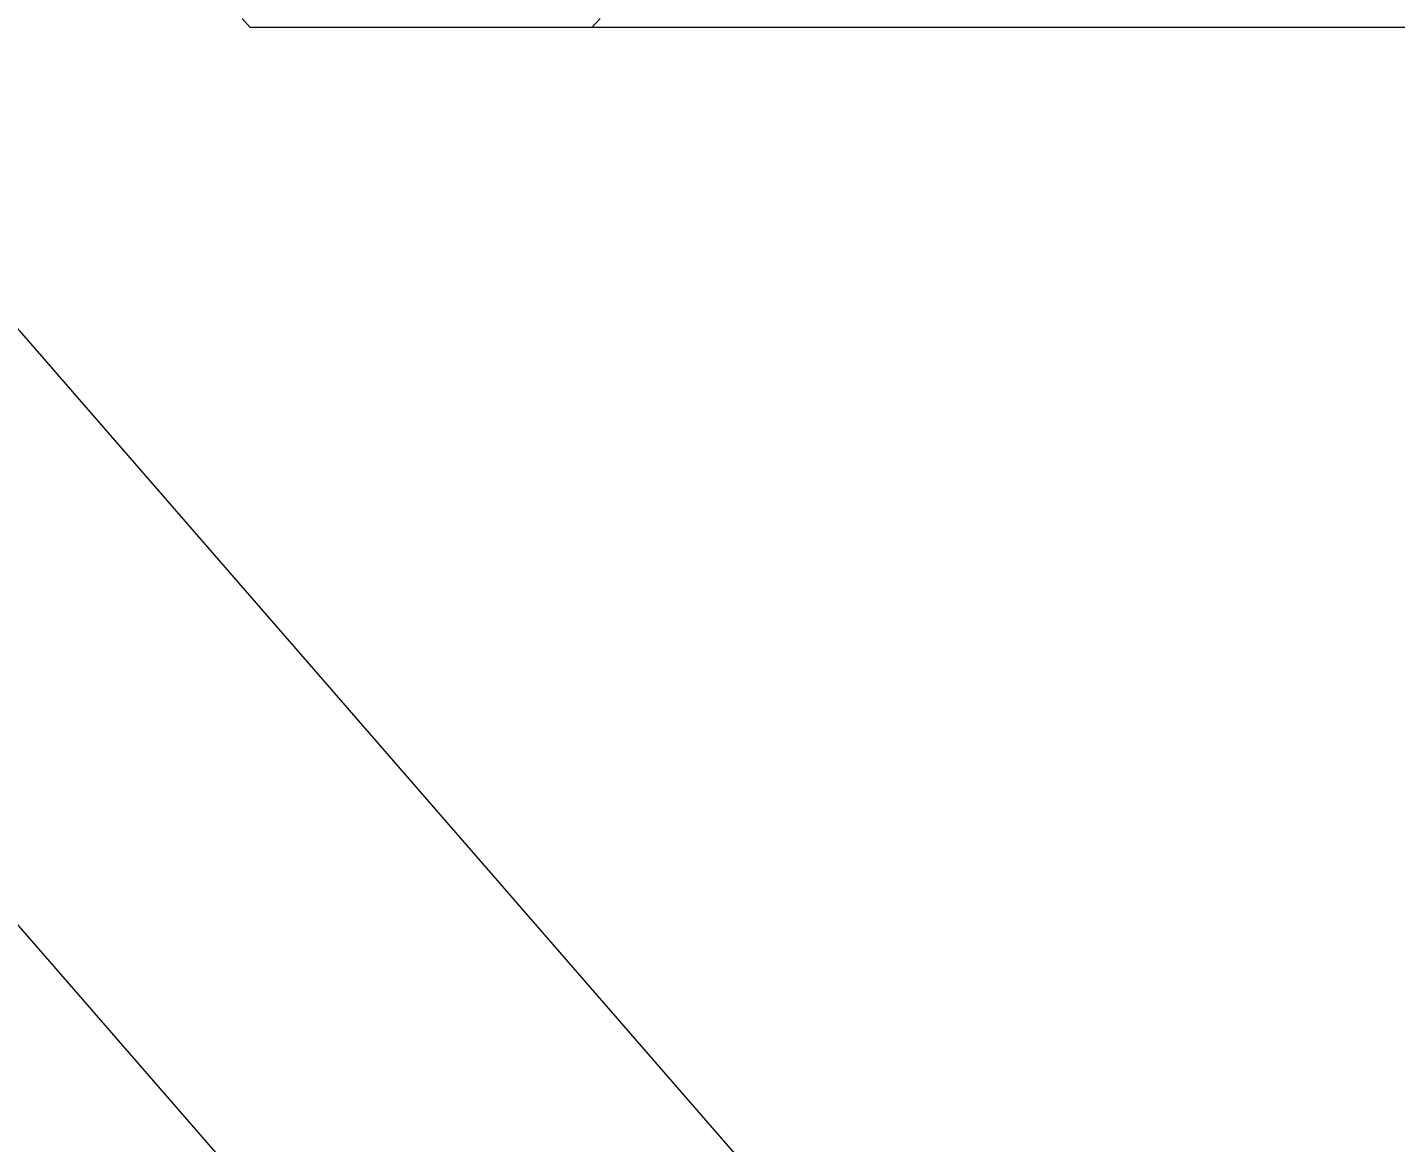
# Model space of a CAD drawing. Header units: millimetres. Extents: x 0 to 168960, y -92093 to 443706.
# Drawn here: x 41469.9 to 41714.5, y 99608 to 99807.3 of the extents above; entities that cross this region are included whole.
import ezdxf
from ezdxf.enums import TextEntityAlignment as Align

# ---------------------------------------------------------------- set-up
doc = ezdxf.new("R2018")
doc.units = ezdxf.units.MM
doc.linetypes.add('ACAD_ISO03W100', pattern=[30, 12, -18])
for name, color, linetype, lineweight in [('_0', 7, 'Continuous', 15), ('АР_Названия помещений', 124, 'Continuous', 5), ('АР_Номер помещения', 1, 'Continuous', 25), ('АР_Помещения_площадь', 19, 'Continuous', 9)]:
    doc.layers.add(name, color=color, linetype=linetype, lineweight=lineweight)
doc.styles.add('ISOCPEUR', font='isocpeur.ttf', dxfattribs={"height": 174.9999999999999})
doc.styles.get("Standard").update_dxf_attribs({"font": 'arial.ttf'})

# ---------------------------------------------------------------- blocks, each defined once
blk = doc.blocks.new('*U385')
at = {"color": 8}
blk.add_line((62.52506595494924, -169.8402832156444), (576.8850405483968, -169.8404350248177), dxfattribs=at)
at = {"color": 8, "lineweight": 0, "ltscale": 100, "transparency": 33554687}
blk.add_lwpolyline([(575.4220311950189, -168.2554462122928), (576.8850405483968, -169.8404350247286), (637.9470971499682, -169.8404350247286), (639.4101685162746, -168.2554462122928)], dxfattribs=at)
blk = doc.blocks.new('1700-2')
at = {"color": 8}
blk.add_lwpolyline([(-1.85526261020641e-10, -62.99999999993643), (-833.7386500016436, -787.7579512480553), (-879.5691441386625, -735.0359987055009), (-45.83049413704544, -10.27804745732099)], close=True, dxfattribs=at)
at = {"color": 8, "linetype": 'ACAD_ISO03W100', "ltscale": 3}
blk.add_arc((5.5153506130623, -65.5134900829061), 1107.2417709026, 90.28540073882391, 220.7145992610532, dxfattribs=at)
blk = doc.blocks.new('*U291')
at = {"color": 8, "style": 'ISOCPEUR', "width": 0.7, "flags": 1}
blk.add_attdef('КАТЕГОРИЯ', (-499.1655280450395, -2092.186355050572), '', height=250, dxfattribs=at)
at = {"layer": 'АР_Номер помещения', "color": 8, "style": 'ISOCPEUR', "width": 0.7}
blk.add_attdef('НОМЕР_ПОМЕЩЕНИЯ', text='', height=300, dxfattribs=at).set_placement((-12939.95741051767, 2669.743314099231), align=Align.MIDDLE_CENTER)
at = {"layer": 'АР_Помещения_площадь', "color": 8, "style": 'ISOCPEUR', "width": 0.7}
blk.add_attdef('ПЛОЩАДЬ_ПОМЕЩЕНИЯ', text='', height=200, dxfattribs=at).set_placement((-4655.071252544483, 1558.158826242214), align=Align.MIDDLE_RIGHT)
at = {"layer": 'АР_Помещения_площадь', "color": 8, "lineweight": 30, "width": 0.7, "flags": 104}
blk.add_attdef('ИМЯ_ПОМЕЩЕНИЯ', text='', height=100, dxfattribs=at).set_placement((157.6277002443094, 1217.141369806137), align=Align.MIDDLE_CENTER)
blk = doc.blocks.new('*U289')
at = {"color": 8, "style": 'ISOCPEUR', "width": 0.7, "flags": 1}
blk.add_attdef('КАТЕГОРИЯ', (-499.1655280450395, -2092.186355050572), '', height=250, dxfattribs=at)
at = {"layer": 'АР_Номер помещения', "color": 8, "style": 'ISOCPEUR', "width": 0.7}
blk.add_attdef('НОМЕР_ПОМЕЩЕНИЯ', text='', height=300, dxfattribs=at).set_placement((-19098.69193011436, 1732.73114889554), align=Align.MIDDLE_CENTER)
at = {"layer": 'АР_Помещения_площадь', "color": 8, "lineweight": 30, "width": 0.7, "flags": 104}
blk.add_attdef('ИМЯ_ПОМЕЩЕНИЯ', text='', height=100, dxfattribs=at).set_placement((157.6277002443094, 1217.141369806137), align=Align.MIDDLE_CENTER)
at = {"layer": 'АР_Помещения_площадь', "color": 8, "style": 'ISOCPEUR', "width": 0.7}
blk.add_attdef('ПЛОЩАДЬ_ПОМЕЩЕНИЯ', text='', height=200, dxfattribs=at).set_placement((-16823.80577213826, 938.1588262422138), align=Align.MIDDLE_RIGHT)
blk = doc.blocks.new('*U266')
at = {"color": 8, "style": 'ISOCPEUR', "width": 0.7, "flags": 1}
blk.add_attdef('КАТЕГОРИЯ', (-499.1655280450395, -2092.186355050572), '', height=250, dxfattribs=at)
at = {"layer": 'АР_Номер помещения', "color": 8, "style": 'ISOCPEUR', "width": 0.7}
blk.add_attdef('НОМЕР_ПОМЕЩЕНИЯ', text='', height=300, dxfattribs=at).set_placement((-20638.74293037486, 1708.778495945087), align=Align.MIDDLE_CENTER)
at = {"layer": 'АР_Помещения_площадь', "color": 8, "lineweight": 30, "width": 0.7, "flags": 104}
blk.add_attdef('ИМЯ_ПОМЕЩЕНИЯ', text='', height=100, dxfattribs=at).set_placement((157.6277002443094, 1217.141369806137), align=Align.MIDDLE_CENTER)
at = {"layer": 'АР_Помещения_площадь', "color": 8, "style": 'ISOCPEUR', "width": 0.7}
blk.add_attdef('ПЛОЩАДЬ_ПОМЕЩЕНИЯ', text='', height=200, dxfattribs=at).set_placement((-11185.60745293347, -2360.518803188244), align=Align.MIDDLE_RIGHT)
blk = doc.blocks.new('*U246')
at = {"color": 8, "style": 'ISOCPEUR', "width": 0.7, "flags": 1}
blk.add_attdef('КАТЕГОРИЯ', (-499.1655280450395, -2092.186355050572), '', height=250, dxfattribs=at)
at = {"layer": 'АР_Номер помещения', "color": 8, "style": 'ISOCPEUR', "width": 0.7}
blk.add_attdef('НОМЕР_ПОМЕЩЕНИЯ', text='', height=300, dxfattribs=at).set_placement((-17859.96953529992, -745.6428391095305), align=Align.MIDDLE_CENTER)
at = {"layer": 'АР_Помещения_площадь', "color": 8, "lineweight": 30, "width": 0.7, "flags": 104}
blk.add_attdef('ИМЯ_ПОМЕЩЕНИЯ', text='', height=100, dxfattribs=at).set_placement((157.6277002443094, 1217.141369806137), align=Align.MIDDLE_CENTER)
at = {"layer": 'АР_Помещения_площадь', "color": 8, "style": 'ISOCPEUR', "width": 0.7}
blk.add_attdef('ПЛОЩАДЬ_ПОМЕЩЕНИЯ', text='', height=200, dxfattribs=at).set_placement((-14197.41285212931, -1262.346361539998), align=Align.MIDDLE_RIGHT)
blk = doc.blocks.new('*U251')
at = {"color": 8, "style": 'ISOCPEUR', "width": 0.7, "flags": 1}
blk.add_attdef('КАТЕГОРИЯ', (-499.1655280450395, -2092.186355050572), '', height=250, dxfattribs=at)
at = {"layer": 'АР_Номер помещения', "color": 8, "style": 'ISOCPEUR', "width": 0.7}
blk.add_attdef('НОМЕР_ПОМЕЩЕНИЯ', text='', height=300, dxfattribs=at).set_placement((-23270.56653939612, 7877.309132904622), align=Align.MIDDLE_CENTER)
at = {"layer": 'АР_Помещения_площадь', "color": 8, "style": 'ISOCPEUR', "width": 0.7}
blk.add_attdef('ПЛОЩАДЬ_ПОМЕЩЕНИЯ', text='', height=200, dxfattribs=at).set_placement((-14897.88098872338, 3347.539221571567), align=Align.MIDDLE_RIGHT)
at = {"layer": 'АР_Помещения_площадь', "color": 8, "lineweight": 30, "width": 0.7, "flags": 104}
blk.add_attdef('ИМЯ_ПОМЕЩЕНИЯ', text='', height=100, dxfattribs=at).set_placement((157.6277002443094, 1217.141369806137), align=Align.MIDDLE_CENTER)
blk = doc.blocks.new('*U264')
at = {"color": 8, "style": 'ISOCPEUR', "width": 0.7, "flags": 1}
blk.add_attdef('КАТЕГОРИЯ', (-499.1655280450395, -2092.186355050572), '', height=250, dxfattribs=at)
at = {"layer": 'АР_Номер помещения', "color": 8, "style": 'ISOCPEUR', "width": 0.7}
blk.add_attdef('НОМЕР_ПОМЕЩЕНИЯ', text='', height=300, dxfattribs=at).set_placement((-20263.54419751262, 6743.407527635245), align=Align.MIDDLE_CENTER)
at = {"layer": 'АР_Помещения_площадь', "color": 8, "style": 'ISOCPEUR', "width": 0.7}
blk.add_attdef('ПЛОЩАДЬ_ПОМЕЩЕНИЯ', text='', height=200, dxfattribs=at).set_placement((-14897.88098872338, 3347.539221571567), align=Align.MIDDLE_RIGHT)
at = {"layer": 'АР_Помещения_площадь', "color": 8, "lineweight": 30, "width": 0.7, "flags": 104}
blk.add_attdef('ИМЯ_ПОМЕЩЕНИЯ', text='', height=100, dxfattribs=at).set_placement((157.6277002443094, 1217.141369806137), align=Align.MIDDLE_CENTER)
blk = doc.blocks.new('*U265')
at = {"color": 8, "style": 'ISOCPEUR', "width": 0.7, "flags": 1}
blk.add_attdef('КАТЕГОРИЯ', (-499.1655280450395, -2092.186355050572), '', height=250, dxfattribs=at)
at = {"layer": 'АР_Номер помещения', "color": 8, "style": 'ISOCPEUR', "width": 0.7}
blk.add_attdef('НОМЕР_ПОМЕЩЕНИЯ', text='', height=300, dxfattribs=at).set_placement((-18940.79179535186, 2435.313820806152), align=Align.MIDDLE_CENTER)
at = {"layer": 'АР_Помещения_площадь', "color": 8, "style": 'ISOCPEUR', "width": 0.7}
blk.add_attdef('ПЛОЩАДЬ_ПОМЕЩЕНИЯ', text='', height=200, dxfattribs=at).set_placement((-17376.42316707071, 1521.819350773496), align=Align.MIDDLE_RIGHT)
at = {"layer": 'АР_Помещения_площадь', "color": 8, "lineweight": 30, "width": 0.7, "flags": 104}
blk.add_attdef('ИМЯ_ПОМЕЩЕНИЯ', text='', height=100, dxfattribs=at).set_placement((157.6277002443094, 1217.141369806137), align=Align.MIDDLE_CENTER)
blk = doc.blocks.new('*U262')
at = {"color": 8, "style": 'ISOCPEUR', "width": 0.7, "flags": 1}
blk.add_attdef('КАТЕГОРИЯ', (-499.1655280450395, -2092.186355050572), '', height=250, dxfattribs=at)
at = {"layer": 'АР_Номер помещения', "color": 8, "style": 'ISOCPEUR', "width": 0.7}
blk.add_attdef('НОМЕР_ПОМЕЩЕНИЯ', text='', height=300, dxfattribs=at).set_placement((-14678.95316093362, 2591.857613116672), align=Align.MIDDLE_CENTER)
at = {"layer": 'АР_Помещения_площадь', "color": 8, "style": 'ISOCPEUR', "width": 0.7}
blk.add_attdef('ПЛОЩАДЬ_ПОМЕЩЕНИЯ', text='', height=200, dxfattribs=at).set_placement((-11694.06700296044, 1838.363143084016), align=Align.MIDDLE_RIGHT)
at = {"layer": 'АР_Помещения_площадь', "color": 8, "lineweight": 30, "width": 0.7, "flags": 104}
blk.add_attdef('ИМЯ_ПОМЕЩЕНИЯ', text='', height=100, dxfattribs=at).set_placement((157.6277002443094, 1217.141369806137), align=Align.MIDDLE_CENTER)
blk = doc.blocks.new('*U376')
at = {"color": 8, "style": 'ISOCPEUR', "width": 0.7, "flags": 1}
blk.add_attdef('КАТЕГОРИЯ', (-499.1655280450395, -2092.186355050572), '', height=250, dxfattribs=at)
at = {"layer": 'АР_Номер помещения', "color": 8, "style": 'ISOCPEUR', "width": 0.7}
blk.add_attdef('НОМЕР_ПОМЕЩЕНИЯ', text='', height=300, dxfattribs=at).set_placement((-26406.12455181633, 7422.624022605474), align=Align.MIDDLE_CENTER)
at = {"layer": 'АР_Помещения_площадь', "color": 8, "style": 'ISOCPEUR', "width": 0.7}
blk.add_attdef('ПЛОЩАДЬ_ПОМЕЩЕНИЯ', text='', height=200, dxfattribs=at).set_placement((-26002.62803419863, 8281.832352859767), align=Align.MIDDLE_RIGHT)
at = {"layer": 'АР_Помещения_площадь', "color": 8, "lineweight": 30, "width": 0.7, "flags": 104}
blk.add_attdef('ИМЯ_ПОМЕЩЕНИЯ', text='', height=100, dxfattribs=at).set_placement((157.6277002443094, 1217.141369806137), align=Align.MIDDLE_CENTER)

msp = doc.modelspace()

# ---------------------------------------------------------------- block references
at = {"layer": '_0'}
ref = msp.add_blockref('*U376', (50201.22376377178, 200400.5199527428), dxfattribs=at)
lines = msp.add_mtext('\\W0.8000;Кабинет иностранного языка с возможностью\\P деления трансформируемой перегородкой на два\\P помещения (начальная школа)', dxfattribs={"layer": 'АР_Названия помещений', "color": 8, "insert": (27156.09383317549, 205742.2863080227), "char_height": 12899.00702618014, "width": 1974.984250996051, "attachment_point": 1})
ref.add_attrib('ИМЯ_ПОМЕЩЕНИЯ', '', (27156.09383317549, 205742.2863080227), dxfattribs={"flags": 104}).embed_mtext(lines)
ref = msp.add_blockref('*U291', (40137.89236355585, 140089.4304494441), dxfattribs=at)
lines = msp.add_mtext('\\W0.8000;Информационный\\Pбиблиотечный центр с зонами для индивидуальных и\\Pгрупповых занятий, медиатеки, центра детских\\Pинициатив', dxfattribs={"layer": 'АР_Названия помещений', "color": 8, "insert": (27266.33900274482, 142924.7961707361), "char_height": 10235.71028018919, "width": 1779.628549205147, "attachment_point": 1})
ref.add_attrib('ИМЯ_ПОМЕЩЕНИЯ', '', (27266.33900274482, 142924.7961707361), dxfattribs={"flags": 104}).embed_mtext(lines)
ref = msp.add_blockref('*U289', (34536.62688314961, 140089.4304494441), dxfattribs=at)
lines = msp.add_mtext('\\W0.8000;Информационный\\Pбиблиотечный центр (хранение (закрытый фонд) и выдачи книг)', dxfattribs={"layer": 'АР_Названия помещений', "color": 8, "insert": (15339.17925367202, 142409.8328182567), "char_height": 5167.036370178117, "width": 1779.628549205147, "attachment_point": 1})
ref.add_attrib('ИМЯ_ПОМЕЩЕНИЯ', '', (15339.17925367202, 142409.8328182567), dxfattribs={"flags": 104}).embed_mtext(lines)
ref = msp.add_blockref('*U246', (51560.23396314064, 115679.9356372263), dxfattribs=at)
lines = msp.add_mtext('\\W0.8000;Гардероб для обучающихся (начальная школа)', dxfattribs={"layer": 'АР_Названия помещений', "color": 8, "insert": (35027.93495303817, 116101.083745719), "char_height": 5099.803774949789, "width": 1878.00769350367, "attachment_point": 1})
ref.add_attrib('ИМЯ_ПОМЕЩЕНИЯ', '', (35027.93495303817, 116101.083745719), dxfattribs={"flags": 104}).embed_mtext(lines)
ref = msp.add_blockref('*U266', (34528.42856394482, 113748.1080788746), dxfattribs=at)
lines = msp.add_mtext('\\W0.8000;Коридор с рекреацией (начальная школа)', dxfattribs={"layer": 'АР_Названия помещений', "color": 8, "insert": (19407.93495303817, 111461.083745719), "char_height": 5167.036370178117, "width": 1779.628549205147, "attachment_point": 1})
ref.add_attrib('ИМЯ_ПОМЕЩЕНИЯ', '', (19407.93495303817, 111461.083745719), dxfattribs={"flags": 104}).embed_mtext(lines)
ref = msp.add_blockref('*U262', (53456.8881139718, 109289.2261326023), dxfattribs=at)
lines = msp.add_mtext('\\W0.8000;Вестибюль с зоной ожидания посетителей', dxfattribs={"layer": 'АР_Названия помещений', "color": 8, "insert": (40177.93495303817, 112541.083745719), "char_height": 8321.518148526302, "width": 1779.628549205147, "attachment_point": 1})
ref.add_attrib('ИМЯ_ПОМЕЩЕНИЯ', '', (40177.93495303817, 112541.083745719), dxfattribs={"flags": 104}).embed_mtext(lines)
ref = msp.add_blockref('*U264', (44907.76755086315, 101644.0504715304), dxfattribs=at)
lines = msp.add_mtext('\\W0.8000;Учебный кабинет', dxfattribs={"layer": 'АР_Названия помещений', "color": 8, "insert": (27035.00040416658, 110104.2774253272), "char_height": 5167.036370178117, "width": 1779.628549205147, "attachment_point": 1})
ref.add_attrib('ИМЯ_ПОМЕЩЕНИЯ', '', (27035.00040416658, 110104.2774253272), dxfattribs={"flags": 104}).embed_mtext(lines)
ref = msp.add_blockref('*U251', (38870.70209972892, 100428.5064210506), dxfattribs=at)
lines = msp.add_mtext('\\W0.8000;Учебный кабинет', dxfattribs={"layer": 'АР_Названия помещений', "color": 8, "insert": (20997.93495303235, 108888.7333748474), "char_height": 5167.036370178117, "width": 1779.628549205147, "attachment_point": 1})
ref.add_attrib('ИМЯ_ПОМЕЩЕНИЯ', '', (20997.93495303235, 108888.7333748474), dxfattribs={"flags": 104}).embed_mtext(lines)
ref = msp.add_blockref('*U265', (53329.24427808204, 103215.7699249128), dxfattribs=at)
lines = msp.add_mtext('\\W0.8000;Комната охраны с диспетчерским пунктом', dxfattribs={"layer": 'АР_Названия помещений', "color": 8, "insert": (34517.93495303817, 106081.083745719), "char_height": 3498.323968832075, "width": 1779.628549205147, "attachment_point": 1})
ref.add_attrib('ИМЯ_ПОМЕЩЕНИЯ', '', (34517.93495303817, 106081.083745719), dxfattribs={"flags": 104}).embed_mtext(lines)
at = {"layer": '_0', "lineweight": 0, "xscale": -1, "rotation": 359.9999689051962}
msp.add_blockref('*U385', (42147.69099838128, 99977.1684723302), dxfattribs=at)
at = {"layer": '_0', "lineweight": 0, "rotation": 90.00000000000001}
msp.add_blockref('1700-2', (41358.28080220705, 99807.33036374372), dxfattribs=at)

doc.saveas('drawing.dxf')
